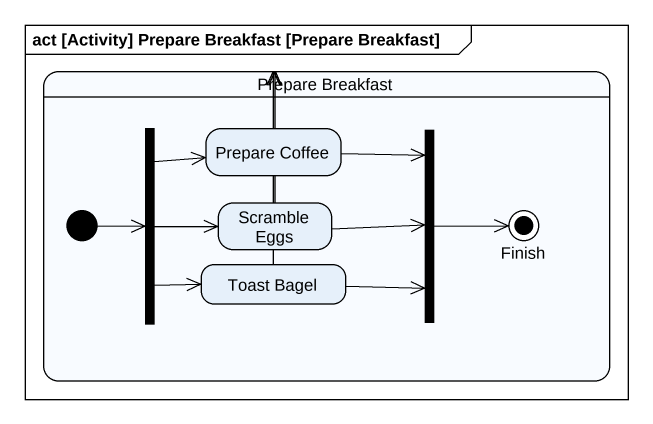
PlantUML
@startuml
mainframe act [Activity] Prepare Breakfast [Prepare Breakfast]
hide empty description
state "Prepare Breakfast" as Prepare_Breakfast {
  state fork1 <<fork>>
  state "Prepare Coffee" as Prepare_Coffee
  state fork2 <<join>>
  state "Scramble Eggs" as Scramble_Eggs
  state Finish <<end>>
  state "Toast Bagel" as Toast_Bagel
  [*] -right-> fork1
}
fork1 -up-> Prepare_Coffee
fork1 -right-> Scramble_Eggs
fork1 -right-> Toast_Bagel
Prepare_Coffee --> Prepare_Breakfast
Prepare_Coffee -right-> fork2
fork2 -right-> Finish
Scramble_Eggs -right-> Prepare_Breakfast
Scramble_Eggs -right-> fork2
Toast_Bagel -up-> Prepare_Breakfast
Toast_Bagel -right-> fork2
@enduml
